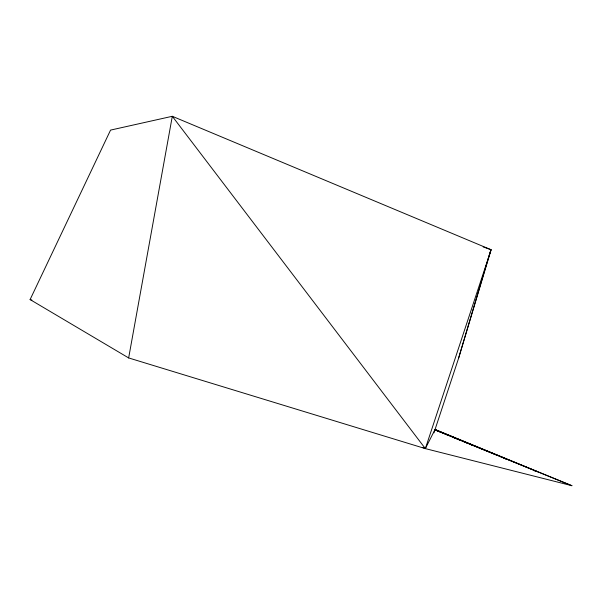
<?xml version="1.0" encoding="UTF-8"?>
<svg xmlns="http://www.w3.org/2000/svg" width="602" height="602" viewBox="0 0 602 602"><rect width="100%" height="100%" fill="white"/><g stroke="black" fill="none" stroke-linecap="round" stroke-linejoin="round"><path stroke-width="0.9" d="M422.77 447.467L425.351 448.61L435.058 429.459L571.9 485.709L425.351 448.61L128.655 357.934L172.307 116.291L491.104 249.74L458.461 358.649L433.937 432.868M458.461 358.649L490.878 249.642M128.655 357.934L30.1 299.555L110.557 130.1L172.307 116.291L425.351 448.61L491.104 249.74L483.15 246.903M503.611 458.182L506.29 459.01L435.231 429.813M533.959 470.621L537.548 471.735L434.539 429.392M30.1 299.555L31.891 300.12M452.358 437.067L454.894 438.098M456.579 438.79L460.808 440.506M462.502 441.198L476.874 447.045M477.717 447.391L497.628 455.488M499.359 456.196L571.9 485.709M435.141 429.896L440.355 432.033M442.094 432.748L444.697 433.824M446.436 434.531L463.811 441.672M465.549 442.387L468.16 443.463M469.899 444.178L473.375 445.6M435.908 430.317L440.243 432.093M441.973 432.808L444.577 433.876M446.308 434.584L448.911 435.652"/></g></svg>
